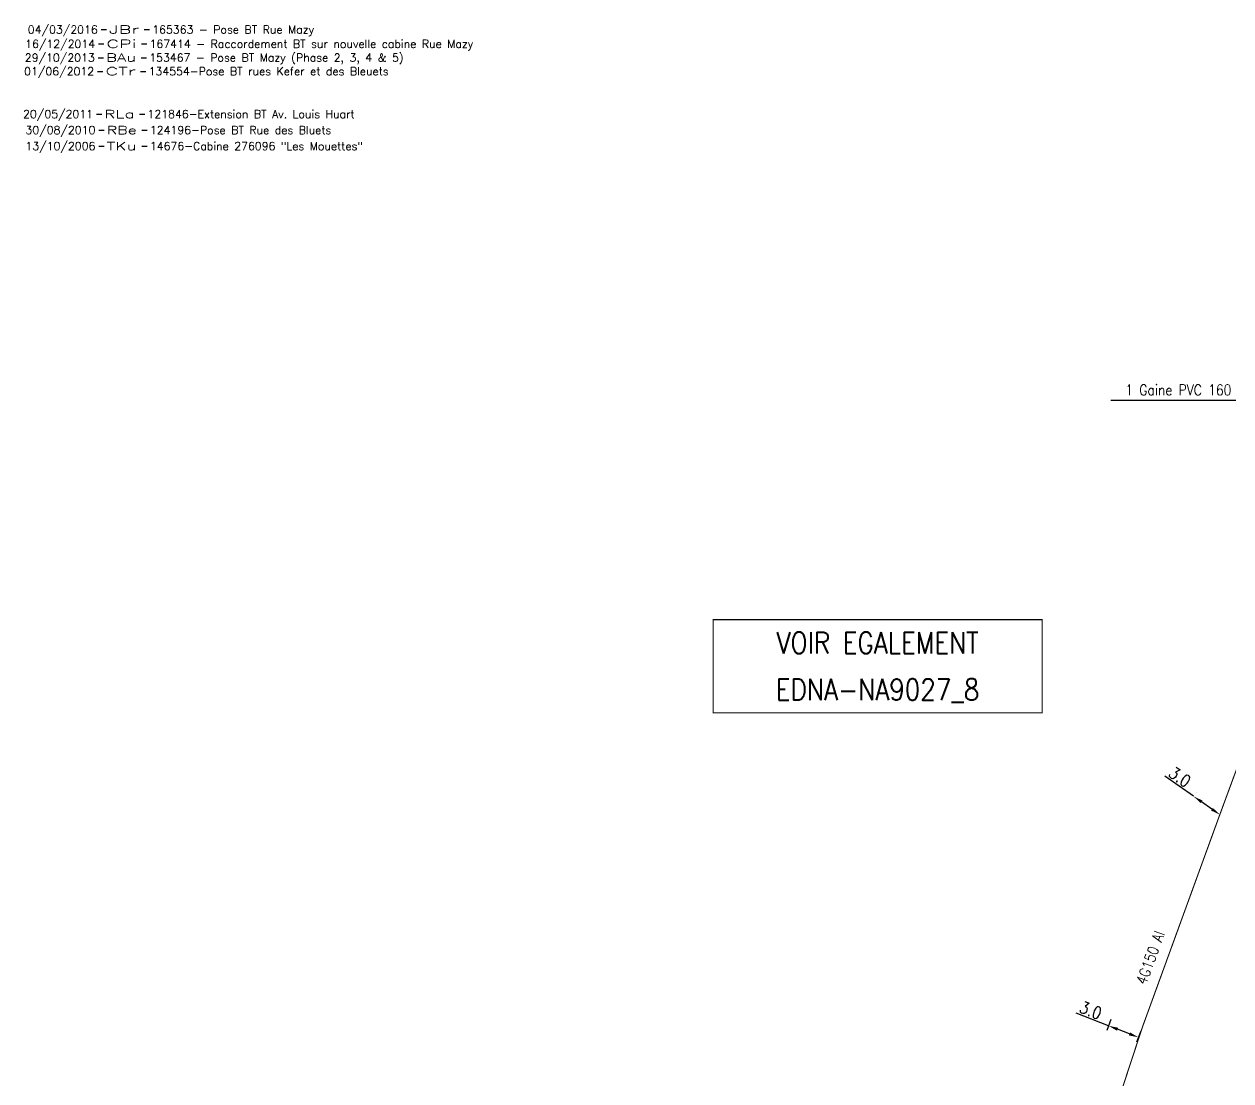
# Model space of a CAD drawing. Header units: millimetres. Extents: x 185001 to 186000, y 126997 to 128000.
# Drawn here: x 185510.6 to 185623.7, y 127673.3 to 127772.4 of the extents above; entities that cross this region are included whole.
import ezdxf
from ezdxf.enums import TextEntityAlignment as Align

# ---------------------------------------------------------------- set-up
doc = ezdxf.new("R2010")
doc.units = ezdxf.units.MM
doc.header["$PDMODE"] = 34
doc.linetypes.add('B_ST_Al', pattern=[2000, 1000, 1000])
doc.layers.get('0').update_dxf_attribs({"linetype": 'CONTINUOUS'})
doc.layers.get('Defpoints').update_dxf_attribs({"linetype": 'CONTINUOUS'})
for name, color, linetype in [('B_110', 1, 'CONTINUOUS'), ('B_400', 7, 'CONTINUOUS'), ('B_930', 7, 'CONTINUOUS')]:
    doc.layers.add(name, color=color, linetype=linetype)
doc.layers.add('B_910', color=7, linetype='CONTINUOUS', plot=False)
doc.styles.get("Standard").update_dxf_attribs({"font": 'romans.shx', "width": 0.85})
doc.dimstyles.get("Standard").update_dxf_attribs({"dimtxt": 1.5, "dimasz": 1.2, "dimexe": 0.625, "dimexo": 0.625, "dimgap": 0.25, "dimtad": 1, "dimdec": 1, "dimzin": 0, "dimdsep": 46, "dimtxsty": 'Standard', "dimcen": -0.5, "dimadec": 0, "dimazin": 0, "dimtfac": 1, "dimtdec": 1, "dimtmove": 0, "dimatfit": 3, "dimfxl": 0, "dimtolj": 1, "dimtzin": 0, "dimarcsym": 0})

# ---------------------------------------------------------------- blocks, each defined once
blk = doc.blocks.new('GIS_MODF')
at = {"color": 0, "linetype": 'Continuous', "flags": 128}
for points in [[(-2.26, -0.01), (-1.76, -0.01)], [(1.76, -0.01), (2.26, -0.01)]]:
    blk.add_lwpolyline(points, dxfattribs=at)
at = {"color": 0, "linetype": 'Continuous'}
blk.add_attdef('DATE', text='', height=0.75, dxfattribs=at).set_placement((-2.58, -0.39), align=Align.RIGHT)
at = {"color": 0, "linetype": 'Continuous', "width": 3.590909}
blk.add_attdef('USER', text='', height=0.75, dxfattribs=at).set_placement((-1.52, -0.39), (1.31, -0.39), align=Align.FIT)
at = {"color": 0, "linetype": 'Continuous'}
blk.add_attdef('DESC', (2.53, -0.39), '', height=0.75, dxfattribs=at)
blk = doc.blocks.new('*D323')
at = {"layer": 'B_110', "color": 0, "linetype": 'Continuous', "lineweight": -2, "transparency": 16777216}
for p, q in [((185612.21, 127678.44), (185609.16, 127679.63)), ((185612.44, 127679.02), (185612.04, 127678.01)), ((185614.17, 127677.68), (185613.05, 127678.12)), ((185615.23, 127677.93), (185614.84, 127676.92))]:
    blk.add_line(p, q, dxfattribs=at)
at = {"layer": 'B_110', "color": 0, "linetype": 'Continuous', "transparency": 16777216}
for points in [[(185613.11, 127678.26), (185613, 127677.98), (185612.21, 127678.44)], [(185614.23, 127677.82), (185614.12, 127677.54), (185615.01, 127677.36)]]:
    blk.add_solid(points, dxfattribs=at)
at = {"layer": 'Defpoints', "color": 0, "linetype": 'Continuous', "transparency": 16777216}
for p in [(185612.61, 127679.45), (185612.21, 127678.44), (185615.4, 127678.36)]:
    blk.add_point(p, dxfattribs=at)
at = {"layer": 'B_110', "color": 0, "linetype": 'Continuous', "transparency": 16777216, "insert": (185610.54, 127679.9), "char_height": 1.125, "attachment_point": 5, "rotation": 338.7487}
blk.add_mtext('\\A1;3.0', dxfattribs=at)
blk = doc.blocks.new('*D324')
at = {"layer": 'B_110', "color": 0, "linetype": 'Continuous', "lineweight": -2, "transparency": 16777216}
for p, q in [((185620.18, 127699.96), (185617.5, 127701.84)), ((185620.45, 127700.34), (185620.45, 127700.34)), ((185621.9, 127698.75), (185620.92, 127699.44)), ((185622.91, 127698.62), (185622.91, 127698.62))]:
    blk.add_line(p, q, dxfattribs=at)
at = {"layer": 'B_110', "color": 0, "linetype": 'Continuous', "transparency": 16777216}
for points in [[(185621.01, 127699.56), (185620.84, 127699.32), (185620.18, 127699.96)], [(185621.99, 127698.87), (185621.82, 127698.63), (185622.64, 127698.24)]]:
    blk.add_solid(points, dxfattribs=at)
at = {"layer": 'Defpoints', "color": 0, "linetype": 'Continuous', "transparency": 16777216}
for p in [(185620.18, 127699.96), (185620.18, 127699.96), (185622.64, 127698.24)]:
    blk.add_point(p, dxfattribs=at)
at = {"layer": 'B_110', "color": 0, "linetype": 'Continuous', "transparency": 16777216, "insert": (185618.9, 127701.77), "char_height": 1.125, "attachment_point": 5, "rotation": 324.9804}
blk.add_mtext('\\A1;3.0', dxfattribs=at)

msp = doc.modelspace()

# ---------------------------------------------------------------- linework, layer by layer
at = {"layer": 'B_110', "linetype": 'B_ST_Al', "ltscale": 0.5}
msp.add_lwpolyline([(185628.09, 127713.01, 0.1, 0.1, 0), (185622.64, 127698.24, 0.1, 0.1, 0), (185615.4, 127678.36, 0.1, 0.1, 0), (185612.03, 127668.12, 0.1, 0.1, 0), (185610.26, 127665.94, 0.1, 0.1, 0), (185608.51, 127662.5, 0.1, 0.1, 0), (185605.48, 127657.4, 0.1, 0.1, 0), (185606.75, 127654.98, 0.1, 0.1, 0), (185597.01, 127640.41, 0.1, 0.1, 0), (185589.71, 127629.59, 0.1, 0.1, -0.425081), (185589, 127629.47, 0.1, 0.1, 0), (185587.47, 127630.59, 0, 0, 0)], format="xyseb", dxfattribs=at)
at = {"layer": 'B_930', "const_width": 0.1}
msp.add_lwpolyline([(185575.14, 127716.52), (185605.98, 127716.52), (185605.98, 127707.78), (185575.14, 127707.78)], close=True, dxfattribs=at)

# ---------------------------------------------------------------- block references
at = {"layer": 'B_910'}
ref = msp.add_blockref('GIS_MODF', (185520.04, 127771.85), dxfattribs=at)
ref.add_attrib('DATE', '04/03/2016', dxfattribs={"layer": '0', "color": 0, "linetype": 'Continuous', "height": 0.75}).set_placement((185517.46, 127771.47), align=Align.RIGHT)
ref.add_attrib('USER', 'JBr', dxfattribs={"layer": '0', "color": 0, "linetype": 'Continuous', "height": 0.75, "width": 1.612245}).set_placement((185518.52, 127771.47), (185521.34, 127771.47), align=Align.FIT)
ref.add_attrib('DESC', '165363 - Pose BT Rue Mazy', (185522.57, 127771.47), dxfattribs={"layer": '0', "color": 0, "linetype": 'Continuous', "height": 0.75})
ref = msp.add_blockref('GIS_MODF', (185519.8, 127770.51), dxfattribs=at)
ref.add_attrib('DATE', '16/12/2014', dxfattribs={"layer": '0', "color": 0, "linetype": 'Continuous', "height": 0.75}).set_placement((185517.21, 127770.13), align=Align.RIGHT)
ref.add_attrib('USER', 'CPi', dxfattribs={"layer": '0', "color": 0, "linetype": 'Continuous', "height": 0.75, "width": 1.680851}).set_placement((185518.28, 127770.13), (185521.1, 127770.13), align=Align.FIT)
ref.add_attrib('DESC', '167414 - Raccordement BT sur nouvelle cabine Rue Mazy', (185522.32, 127770.13), dxfattribs={"layer": '0', "color": 0, "linetype": 'Continuous', "height": 0.75})
ref = msp.add_blockref('GIS_MODF', (185519.76, 127769.22), dxfattribs=at)
ref.add_attrib('DATE', '29/10/2013', dxfattribs={"layer": '0', "color": 0, "linetype": 'Continuous', "height": 0.75}).set_placement((185517.18, 127768.84), align=Align.RIGHT)
ref.add_attrib('USER', 'BAu', dxfattribs={"layer": '0', "color": 0, "linetype": 'Continuous', "height": 0.75, "width": 1.462963}).set_placement((185518.24, 127768.84), (185521.06, 127768.84), align=Align.FIT)
ref.add_attrib('DESC', '153467 - Pose BT Mazy (Phase 2, 3, 4 & 5)', (185522.29, 127768.84), dxfattribs={"layer": '0', "color": 0, "linetype": 'Continuous', "height": 0.75})
ref = msp.add_blockref('GIS_MODF', (185519.7, 127767.94), dxfattribs=at)
ref.add_attrib('DATE', '01/06/2012', dxfattribs={"layer": '0', "color": 0, "linetype": 'Continuous', "height": 0.75}).set_placement((185517.12, 127767.56), align=Align.RIGHT)
ref.add_attrib('USER', 'CTr', dxfattribs={"layer": '0', "color": 0, "linetype": 'Continuous', "height": 0.75, "width": 1.612245}).set_placement((185518.19, 127767.56), (185521.01, 127767.56), align=Align.FIT)
ref.add_attrib('DESC', '134554-Pose BT rues Kefer et des Bleuets', (185522.23, 127767.56), dxfattribs={"layer": '0', "color": 0, "linetype": 'Continuous', "height": 0.75})
ref = msp.add_blockref('GIS_MODF', (185519.6, 127763.94), dxfattribs=at)
ref.add_attrib('DATE', '20/05/2011', dxfattribs={"layer": '0', "color": 0, "linetype": 'Continuous', "height": 0.75}).set_placement((185517.02, 127763.55), align=Align.RIGHT)
ref.add_attrib('USER', 'RLa', dxfattribs={"layer": '0', "color": 0, "linetype": 'Continuous', "height": 0.75, "width": 1.490566}).set_placement((185518.09, 127763.55), (185520.91, 127763.55), align=Align.FIT)
ref.add_attrib('DESC', '121846-Extension BT Av. Louis Huart', (185522.13, 127763.55), dxfattribs={"layer": '0', "color": 0, "linetype": 'Continuous', "height": 0.75})
ref = msp.add_blockref('GIS_MODF', (185519.82, 127762.44), dxfattribs=at)
ref.add_attrib('DATE', '30/08/2010', dxfattribs={"layer": '0', "color": 0, "linetype": 'Continuous', "height": 0.75}).set_placement((185517.24, 127762.05), align=Align.RIGHT)
ref.add_attrib('USER', 'RBe', dxfattribs={"layer": '0', "color": 0, "linetype": 'Continuous', "height": 0.75, "width": 1.385965}).set_placement((185518.3, 127762.05), (185521.12, 127762.05), align=Align.FIT)
ref.add_attrib('DESC', '124196-Pose BT Rue des Bluets', (185522.35, 127762.05), dxfattribs={"layer": '0', "color": 0, "linetype": 'Continuous', "height": 0.75})
ref = msp.add_blockref('GIS_MODF', (185519.82, 127760.94), dxfattribs=at)
ref.add_attrib('DATE', '13/10/2006', dxfattribs={"layer": '0', "color": 0, "linetype": 'Continuous', "height": 0.75}).set_placement((185517.24, 127760.55), align=Align.RIGHT)
ref.add_attrib('USER', 'TKu', dxfattribs={"layer": '0', "color": 0, "linetype": 'Continuous', "height": 0.75, "width": 1.519231}).set_placement((185518.3, 127760.55), (185521.12, 127760.55), align=Align.FIT)
ref.add_attrib('DESC', '14676-Cabine 276096 "Les Mouettes"', (185522.35, 127760.55), dxfattribs={"layer": '0', "color": 0, "linetype": 'Continuous', "height": 0.75})

# ---------------------------------------------------------------- texts
at = {"layer": 'B_110', "linetype": 'B_ST_Al', "width": 0.85}
msp.add_text('4G150 Al', height=1, rotation=69.985, dxfattribs=at).set_placement((185616.13, 127684.83), align=Align.MIDDLE)
at = {"layer": 'B_400', "insert": (185623.73, 127738.06), "char_height": 1, "attachment_point": 6}
msp.add_mtext('1 Gaine PVC 160 ', dxfattribs=at)
at = {"layer": 'B_930', "width": 0.85}
for s, p in [('VOIR EGALEMENT', (185590.56, 127713.35)), ('EDNA-NA9027_8', (185590.56, 127708.97))]:
    msp.add_text(s, height=2, dxfattribs=at).set_placement(p, align=Align.CENTER)

# ---------------------------------------------------------------- dimensions: what is measured, and where the dimension line sits
at = {"layer": 'B_110', "linetype": 'Continuous'}
for base, p1, p2, angle, picture, middle in [((185620.18, 127699.96), (185622.64, 127698.24), (185620.18, 127699.96), 324.9804, '*D324', (185618.47, 127701.16)), ((185612.21, 127678.44), (185615.4, 127678.36), (185612.61, 127679.45), 338.7487, '*D323', (185610.27, 127679.2))]:
    dim = msp.add_linear_dim(base=base, p1=p1, p2=p2, angle=angle, dimstyle='Standard', override={"dimscale": 0.75, "dimtxt": 1.5}, dxfattribs=at)
    dim.commit()
    dim.dimension.update_dxf_attribs({"geometry": picture, "text_midpoint": middle, "dimtype": 160})

# ---------------------------------------------------------------- leaders
at = {"layer": 'B_400', "annotation_type": 0, "has_hookline": 1, "hookline_direction": 1, "text_width": 11.29}
msp.add_leader([(185633.72, 127726.71), (185625.18, 127737.06), (185623.98, 127737.06)], dimstyle='Standard', dxfattribs=at)

doc.saveas('drawing.dxf')
